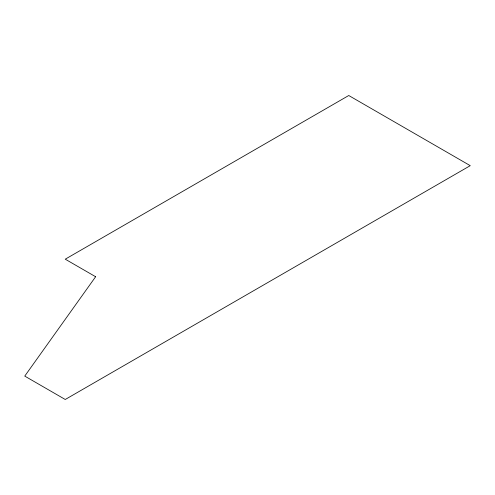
<?xml version="1.0" encoding="UTF-8"?>
<svg xmlns="http://www.w3.org/2000/svg" width="495" height="495" viewBox="0 0 495 495"><rect width="100%" height="100%" fill="white"/><g stroke="black" fill="none" stroke-linecap="round" stroke-linejoin="round"><path stroke-width="0.74" d="M95.628 276.73L24.75 376.101L65.247 399.484L470.25 165.664L348.752 95.516L65.247 259.188L95.628 276.73"/></g></svg>
